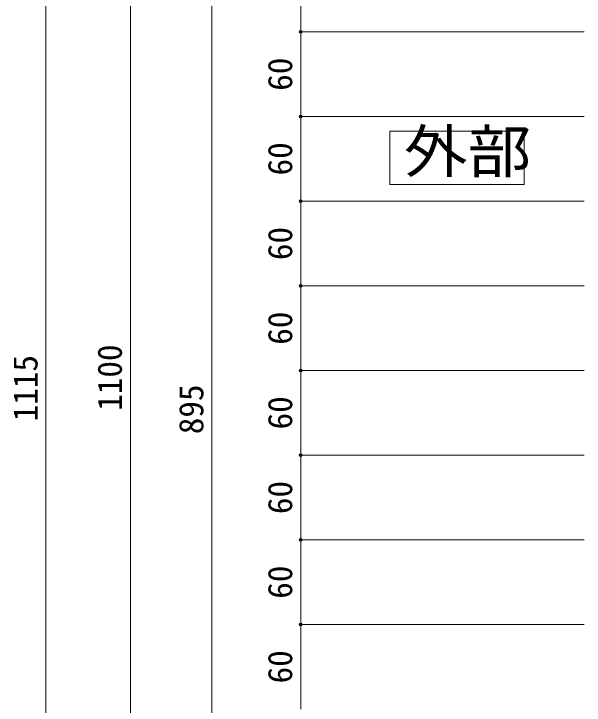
# Model space of a CAD drawing. Units: millimetres at full size. Extents: x -1603 to 1599, y -1129 to 1133.
# Drawn here: x -600.7 to -196.7, y -156.1 to 333.9 of the extents above; entities that cross this region are included whole.
import ezdxf
from ezdxf.enums import TextEntityAlignment as Align

# ---------------------------------------------------------------- set-up
doc = ezdxf.new("R2010")
doc.units = ezdxf.units.MM
doc.header["$LTSCALE"] = 4
doc.header["$PDMODE"] = 32
doc.header["$PDSIZE"] = 2
doc.layers.add('0-1_1手摺寸法', color=3, linetype='Continuous', lineweight=18)
doc.layers.add('0-E_P4-12', color=7, linetype='Continuous', lineweight=18)
doc.styles.add('ＭＳ ゴシック', font='')
doc.styles.get('ＭＳ ゴシック').set_extended_font_data('MS Gothic')

msp = doc.modelspace()

# ---------------------------------------------------------------- linework, layer by layer
at = {"layer": '0-1_1手摺寸法'}
for p, q in [((-577.934, -488.879), (-577.934, 626.121)), ((-518.172, -473.879), (-518.172, 626.121)), ((-577.934, 621.521), (-577.934, -484.279)), ((-518.172, 621.521), (-518.172, -469.279)), ((-460.456, -393.879), (-460.456, 501.121)), ((-460.456, 496.521), (-460.456, -389.279)), ((-397.526, 321.121), (-397.526, 381.121)), ((-397.526, 376.521), (-397.526, 325.721)), ((-196.705, 321.121), (-397.526, 321.121)), ((-196.705, 321.121), (-397.526, 321.121)), ((-397.526, 261.121), (-397.526, 321.121)), ((-397.526, 316.521), (-397.526, 265.721)), ((-196.705, 261.121), (-397.526, 261.121)), ((-196.705, 261.121), (-397.526, 261.121)), ((-397.526, 201.121), (-397.526, 261.121)), ((-397.526, 256.521), (-397.526, 205.721)), ((-196.705, 201.121), (-397.526, 201.121)), ((-196.705, 201.121), (-397.526, 201.121)), ((-397.526, 141.121), (-397.526, 201.121)), ((-397.526, 196.521), (-397.526, 145.721)), ((-196.705, 141.121), (-397.526, 141.121)), ((-196.705, 141.121), (-397.526, 141.121)), ((-397.526, 81.121), (-397.526, 141.121)), ((-397.526, 136.521), (-397.526, 85.721)), ((-196.705, 81.121), (-397.526, 81.121)), ((-196.705, 81.121), (-397.526, 81.121)), ((-397.526, 21.121), (-397.526, 81.121)), ((-397.526, 76.521), (-397.526, 25.721)), ((-196.705, 21.121), (-397.526, 21.121)), ((-196.705, 21.121), (-397.526, 21.121)), ((-397.526, -38.879), (-397.526, 21.121)), ((-397.526, 16.521), (-397.526, -34.279)), ((-196.705, -38.879), (-397.526, -38.879)), ((-196.705, -38.879), (-397.526, -38.879)), ((-397.526, -98.879), (-397.526, -38.879)), ((-397.526, -43.479), (-397.526, -94.279)), ((-196.705, -98.879), (-397.526, -98.879)), ((-196.705, -98.879), (-397.526, -98.879)), ((-397.526, -158.879), (-397.526, -98.879)), ((-397.526, -103.479), (-397.526, -154.279))]:
    msp.add_line(p, q, dxfattribs=at)
for p in [(-397.526, 321.121), (-397.526, 261.121), (-397.526, 201.121), (-397.526, 141.121), (-397.526, 81.121), (-397.526, 21.121), (-397.526, -38.879), (-397.526, -98.879)]:
    msp.add_point(p, dxfattribs=at)
at = {"layer": '0-E_P4-12'}
msp.add_lwpolyline([(-334.433, 212.811), (-239.107, 212.811), (-239.107, 250.821), (-334.433, 250.821)], close=True, dxfattribs=at)

# ---------------------------------------------------------------- texts
at = {"layer": '0-1_1手摺寸法', "style": 'ＭＳ ゴシック'}
for s, p in [('60', (-398.345, 279.345)), ('60', (-398.345, 219.345)), ('60', (-398.345, 159.345)), ('60', (-398.345, 99.345)), ('1100', (-518.991, 52.569)), ('1115', (-578.753, 45.069)), ('895', (-461.275, 35.957)), ('60', (-398.345, 39.345)), ('60', (-398.345, -20.655)), ('60', (-398.345, -80.655)), ('60', (-398.345, -140.655))]:
    msp.add_text(s, height=17.27, rotation=90, dxfattribs=at).set_placement(p, align=Align.BOTTOM_LEFT)
at = {"layer": '0-E_P4-12', "style": 'ＭＳ ゴシック', "width": 1.1}
msp.add_text('外部', height=30.03, dxfattribs=at).set_placement((-324.374, 212.348), align=Align.BOTTOM_LEFT)

doc.saveas('drawing.dxf')
